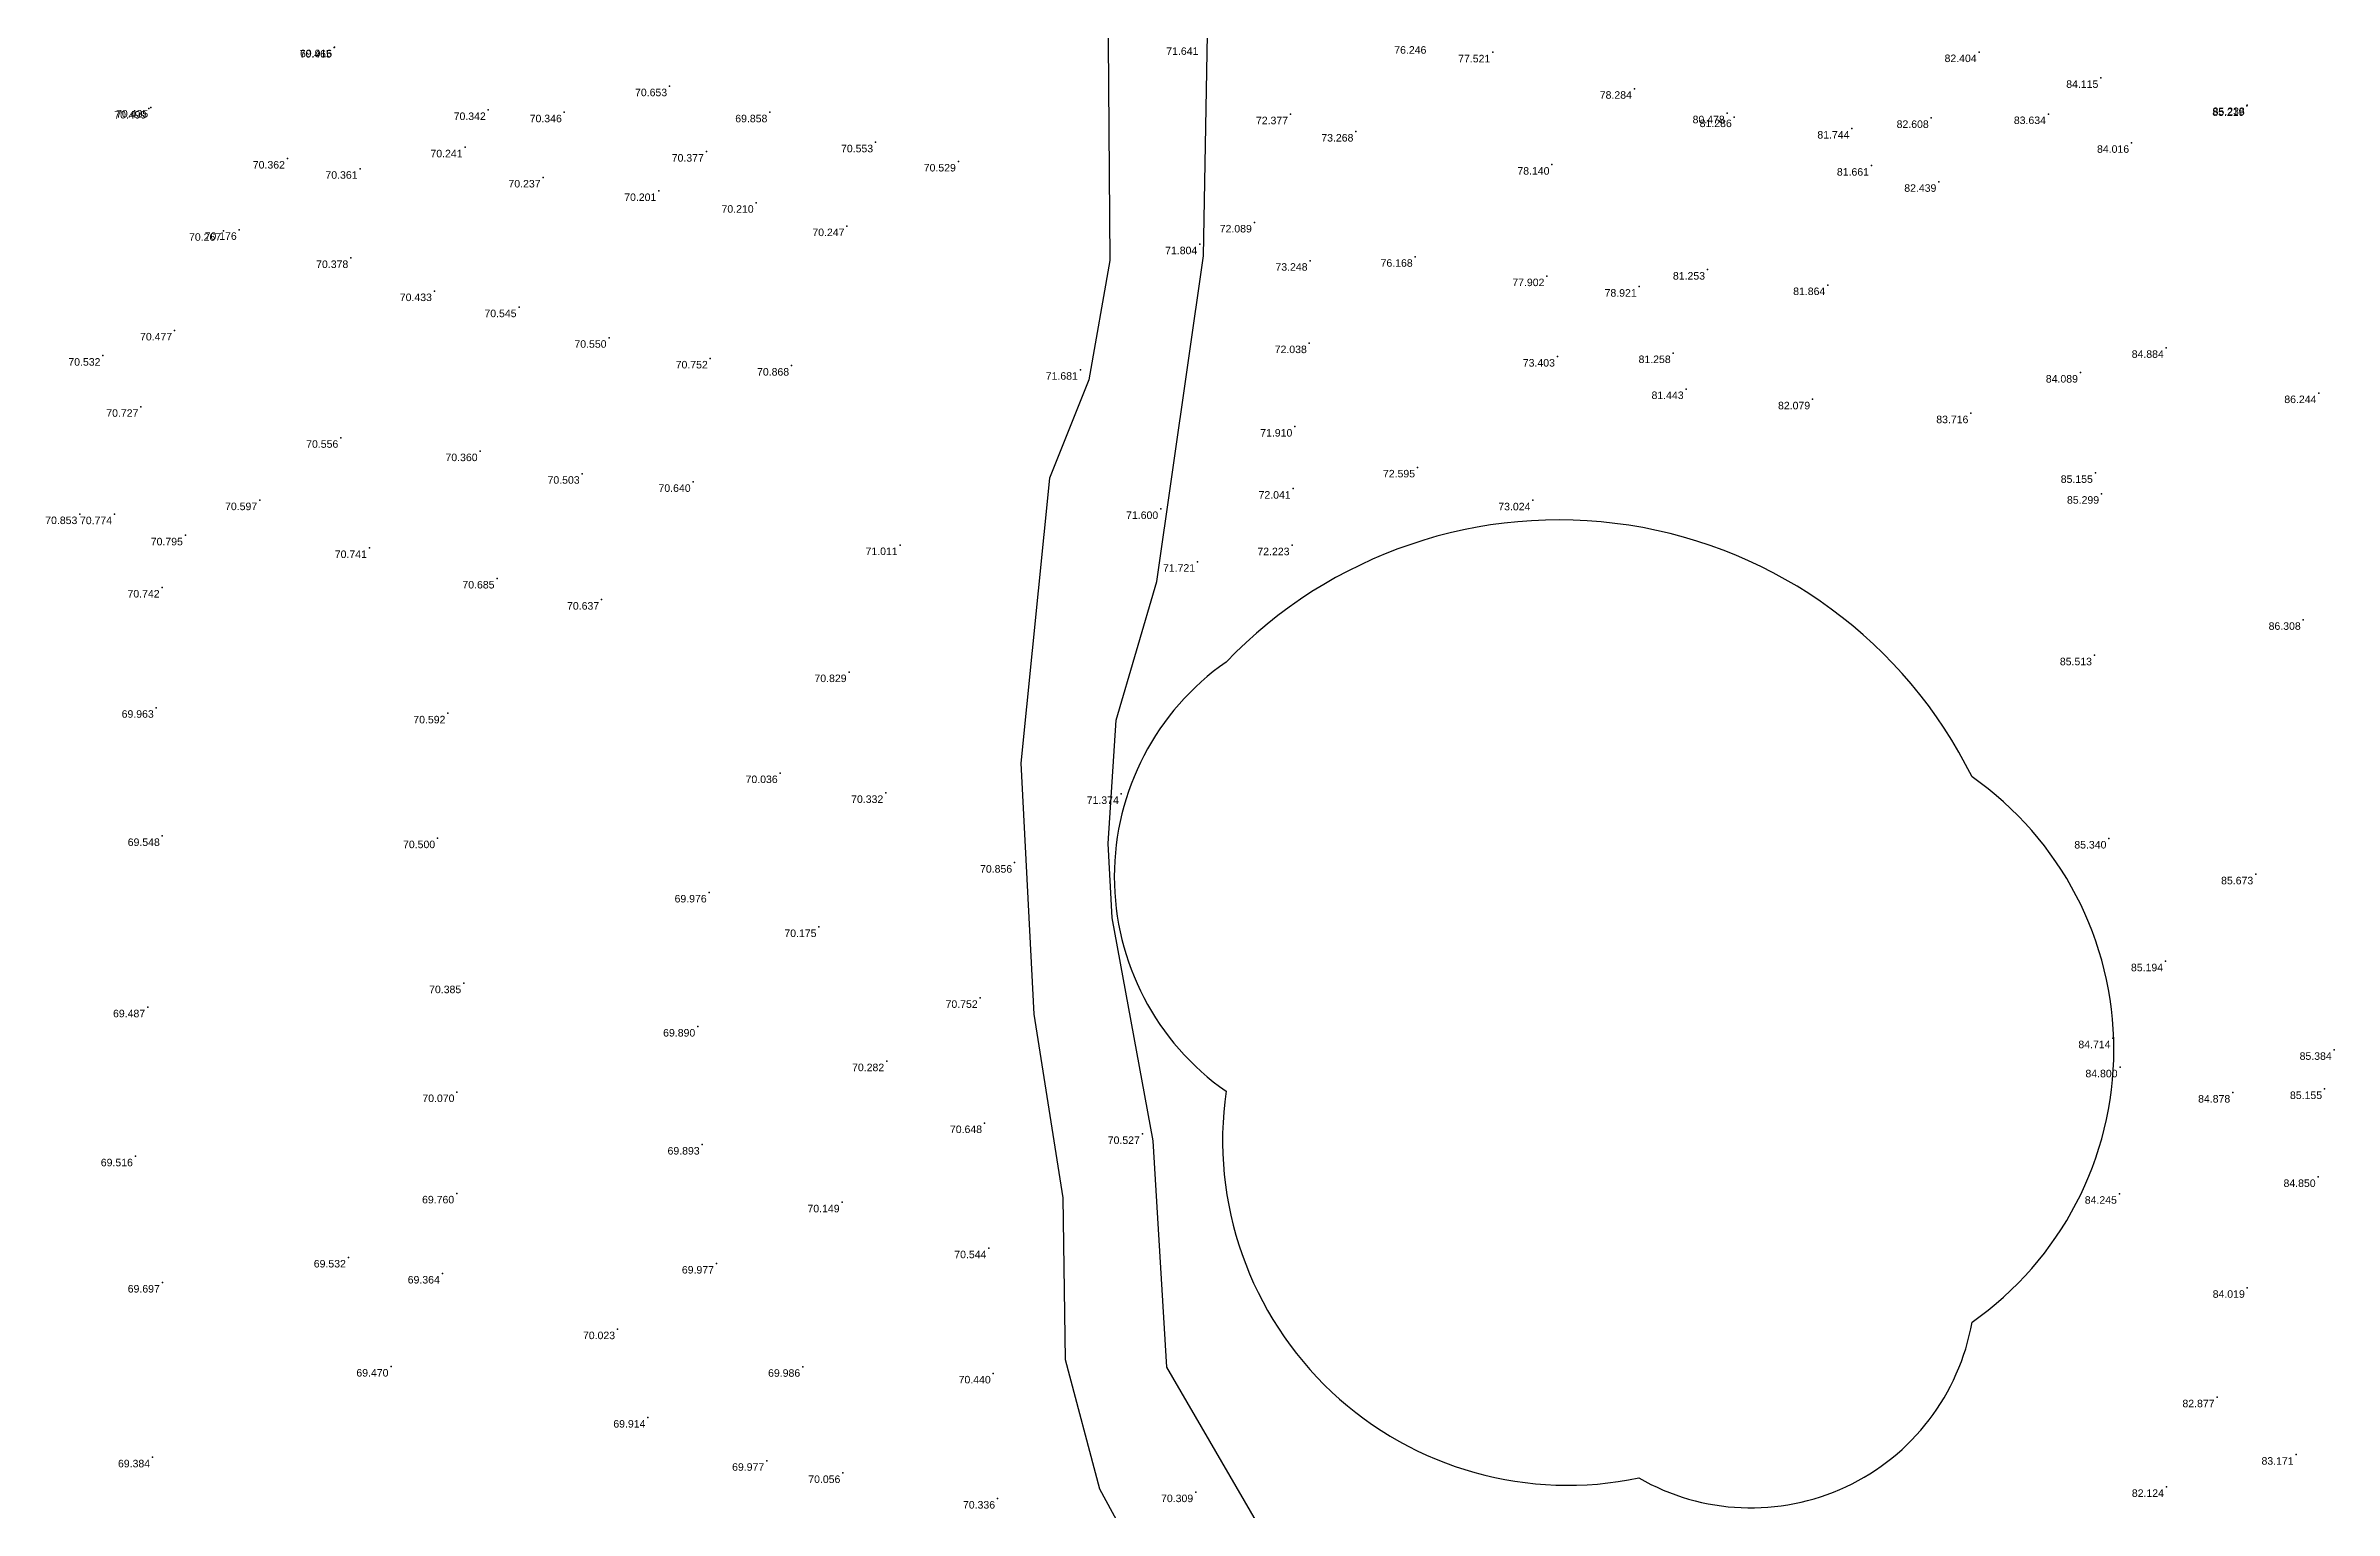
# Model space of a CAD drawing. Header units: millimetres. Extents: x 706139 to 707011, y 753722 to 954403.
# Drawn here: x 706293.5 to 706384.9, y 953823.4 to 953881.9 of the extents above; entities that cross this region are included whole.
import ezdxf
from ezdxf.enums import TextEntityAlignment as Align

# ---------------------------------------------------------------- set-up
doc = ezdxf.new("R2010")
doc.units = ezdxf.units.MM
doc.linetypes.add('SOLID_LINE', pattern=[0])
doc.layers.add('Height', color=7, linetype='Continuous')
doc.layers.add('RD', color=5, linetype='Continuous')
doc.styles.get("Standard").update_dxf_attribs({"font": 'arial.ttf'})

# ---------------------------------------------------------------- blocks, each defined once
blk = doc.blocks.new('FGHFGH')
at = {"layer": 'RD'}
for p, q in [((707584.69485, 953856.21385), (707584.81085, 953842.11881)), ((707588.54531, 953842.29698), (707588.73692, 953852.65925)), ((707584.81085, 953842.11881), (707583.96833, 953837.35079)), ((707586.68612, 953829.30364), (707588.54531, 953842.29698)), ((707583.96833, 953837.35079), (707582.40495, 953833.42728)), ((707582.40495, 953833.42728), (707581.2629, 953822.0485)), ((707585.05679, 953823.75905), (707586.68612, 953829.30364)), ((707584.73725, 953818.84132), (707585.05679, 953823.75905)), ((707581.2629, 953822.0485), (707581.78134, 953812.03093)), ((707584.89685, 953815.86929), (707584.73725, 953818.84132)), ((707586.53613, 953806.96643), (707584.89685, 953815.86929)), ((707581.78134, 953812.03093), (707582.93056, 953804.69386)), ((707587.08959, 953797.93714), (707586.53613, 953806.96643)), ((707582.93056, 953804.69386), (707583.02462, 953798.24826)), ((707583.02462, 953798.24826), (707584.39327, 953793.07724)), ((707590.99545, 953791.20673), (707587.08959, 953797.93714)), ((707584.39327, 953793.07724), (707586.48733, 953789.25762))]:
    blk.add_line(p, q, dxfattribs=at)

msp = doc.modelspace()

# ---------------------------------------------------------------- linework, layer by layer
msp.add_lwpolyline([(706340.6287, 953857.2995, 0.5205671), (706340.6287, 953840.1644, 0.5205671), (706357.1085, 953824.7325, 0.5205671), (706370.4086, 953830.9485, 0.5205671), (706370.4086, 953852.7163, 0.5205671)], format="xyb", close=True)
at = {"color": 0, "linetype": 'SOLID_LINE'}
for p in [(706305.028, 953881.8274, 70.4654), (706305.028, 953881.8274, 70.4654), (706305.028, 953881.8274, 70.4654), (706305.0428, 953881.8445, 69.916), (706305.0428, 953881.8445, 69.916), (706305.0428, 953881.8445, 69.916), (706351.2779, 953881.6379, 77.5209), (706351.2779, 953881.6379, 77.5209), (706351.2779, 953881.6379, 77.5209), (706370.6954, 953881.6486, 82.4045), (706370.6954, 953881.6486, 82.4045), (706370.6954, 953881.6486, 82.4045), (706318.4164, 953880.2861, 70.6535), (706318.4164, 953880.2861, 70.6535), (706318.4164, 953880.2861, 70.6535), (706356.9306, 953880.1849, 78.2839), (706356.9306, 953880.1849, 78.2839), (706356.9306, 953880.1849, 78.2839), (706375.552, 953880.619, 84.115), (706375.552, 953880.619, 84.115), (706297.6264, 953879.3964, 70.4988), (706297.6264, 953879.3964, 70.4988), (706297.6264, 953879.3964, 70.4988), (706297.6987, 953879.4363, 70.4346), (706297.6987, 953879.4363, 70.4346), (706297.6987, 953879.4363, 70.4346), (706311.1763, 953879.3378, 70.3423), (706311.1763, 953879.3378, 70.3423), (706311.1763, 953879.3378, 70.3423), (706314.2113, 953879.246, 70.3455), (706314.2113, 953879.246, 70.3455), (706314.2113, 953879.246, 70.3455), (706322.4176, 953879.2455, 69.8578), (706322.4176, 953879.2455, 69.8578), (706322.4176, 953879.2455, 69.8578), (706360.6366, 953879.2057, 80.4785), (706360.6366, 953879.2057, 80.4785), (706360.6366, 953879.2057, 80.4785), (706381.3835, 953879.5017, 85.2189), (706381.3979, 953879.5344, 85.2377), (706343.2047, 953879.1678, 72.3768), (706343.2047, 953879.1678, 72.3768), (706343.2047, 953879.1678, 72.3768), (706345.8135, 953878.4766, 73.2677), (706345.8135, 953878.4766, 73.2677), (706345.8135, 953878.4766, 73.2677), (706360.9186, 953879.0529, 81.2863), (706365.6171, 953878.5946, 81.7442), (706368.7813, 953879.0204, 82.608), (706373.4613, 953879.1748, 83.634), (706303.1579, 953877.3974, 70.3624), (706303.1579, 953877.3974, 70.3624), (706303.1579, 953877.3974, 70.3624), (706310.25, 953877.8469, 70.2414), (706310.25, 953877.8469, 70.2414), (706310.25, 953877.8469, 70.2414), (706319.8817, 953877.6752, 70.377), (706319.8817, 953877.6752, 70.377), (706319.8817, 953877.6752, 70.377), (706326.6397, 953878.048, 70.5533), (706326.6397, 953878.048, 70.5533), (706326.6397, 953878.048, 70.5533), (706376.7814, 953878.0268, 84.0156), (706306.0573, 953876.992, 70.3611), (706306.0573, 953876.992, 70.3611), (706306.0573, 953876.992, 70.3611), (706313.3634, 953876.6435, 70.2368), (706313.3634, 953876.6435, 70.2368), (706313.3634, 953876.6435, 70.2368), (706329.9428, 953877.2813, 70.5291), (706329.9428, 953877.2813, 70.5291), (706329.9428, 953877.2813, 70.5291), (706353.6413, 953877.1551, 78.1399), (706353.6413, 953877.1551, 78.1399), (706353.6413, 953877.1551, 78.1399), (706366.3955, 953877.1155, 81.6607), (706366.3955, 953877.1155, 81.6607), (706366.3955, 953877.1155, 81.6607), (706369.0866, 953876.4707, 82.439), (706369.0866, 953876.4707, 82.439), (706369.0866, 953876.4707, 82.439), (706317.9851, 953876.1039, 70.2005), (706317.9851, 953876.1039, 70.2005), (706317.9851, 953876.1039, 70.2005), (706321.8692, 953875.635, 70.21), (706321.8692, 953875.635, 70.21), (706321.8692, 953875.635, 70.21), (706325.4955, 953874.7015, 70.247), (706325.4955, 953874.7015, 70.247), (706325.4955, 953874.7015, 70.247), (706341.7583, 953874.8475, 72.0886), (706341.7583, 953874.8475, 72.0886), (706341.7583, 953874.8475, 72.0886), (706300.611, 953874.5152, 70.2669), (706300.611, 953874.5152, 70.2669), (706300.611, 953874.5152, 70.2669), (706301.2344, 953874.5528, 70.1757), (706301.2344, 953874.5528, 70.1757), (706301.2344, 953874.5528, 70.1757), (706339.5793, 953873.9792, 71.8037), (706339.5793, 953873.9792, 71.8037), (706339.5793, 953873.9792, 71.8037), (706305.6869, 953873.4292, 70.3783), (706305.6869, 953873.4292, 70.3783), (706305.6869, 953873.4292, 70.3783), (706343.9824, 953873.3205, 73.2479), (706343.9824, 953873.3205, 73.2479), (706343.9824, 953873.3205, 73.2479), (706348.1802, 953873.4777, 76.168), (706348.1802, 953873.4777, 76.168), (706348.1802, 953873.4777, 76.168), (706359.8507, 953872.9656, 81.2526), (706359.8507, 953872.9656, 81.2526), (706359.8507, 953872.9656, 81.2526), (706309.0261, 953872.1084, 70.4335), (706309.0261, 953872.1084, 70.4335), (706309.0261, 953872.1084, 70.4335), (706353.4386, 953872.7042, 77.9018), (706353.4386, 953872.7042, 77.9018), (706353.4386, 953872.7042, 77.9018), (706357.1229, 953872.2839, 78.9207), (706357.1229, 953872.2839, 78.9207), (706357.1229, 953872.2839, 78.9207), (706364.6506, 953872.3483, 81.8635), (706364.6506, 953872.3483, 81.8635), (706364.6506, 953872.3483, 81.8635), (706312.4045, 953871.465, 70.5447), (706312.4045, 953871.465, 70.5447), (706312.4045, 953871.465, 70.5447), (706298.6557, 953870.5364, 70.4772), (706298.6557, 953870.5364, 70.4772), (706298.6557, 953870.5364, 70.4772), (706315.9971, 953870.2462, 70.55), (706315.9971, 953870.2462, 70.55), (706315.9971, 953870.2462, 70.55), (706295.793, 953869.5297, 70.5324), (706295.793, 953869.5297, 70.5324), (706295.793, 953869.5297, 70.5324), (706320.04, 953869.4189, 70.7519), (706320.04, 953869.4189, 70.7519), (706320.04, 953869.4189, 70.7519), (706343.9534, 953870.031, 72.0377), (706343.9534, 953870.031, 72.0377), (706343.9534, 953870.031, 72.0377), (706353.8584, 953869.4934, 73.4026), (706353.8584, 953869.4934, 73.4026), (706353.8584, 953869.4934, 73.4026), (706358.4792, 953869.6341, 81.2582), (706378.1657, 953869.8425, 84.8839), (706323.287, 953869.1337, 70.8681), (706323.287, 953869.1337, 70.8681), (706323.287, 953869.1337, 70.8681), (706334.8125, 953868.9698, 71.681), (706334.8125, 953868.9698, 71.681), (706334.8125, 953868.9698, 71.681), (706374.7375, 953868.8549, 84.0893), (706297.3077, 953867.4893, 70.727), (706297.3077, 953867.4893, 70.727), (706297.3077, 953867.4893, 70.727), (706358.9962, 953868.198, 81.4428), (706358.9962, 953868.198, 81.4428), (706358.9962, 953868.198, 81.4428), (706364.0463, 953867.788, 82.0793), (706384.2585, 953868.0364, 86.2437), (706343.3753, 953866.6984, 71.9104), (706343.3753, 953866.6984, 71.9104), (706343.3753, 953866.6984, 71.9104), (706370.364, 953867.2336, 83.7157), (706305.2884, 953866.2522, 70.5557), (706305.2884, 953866.2522, 70.5557), (706305.2884, 953866.2522, 70.5557), (706310.8494, 953865.7192, 70.3604), (706310.8494, 953865.7192, 70.3604), (706310.8494, 953865.7192, 70.3604), (706314.9236, 953864.8175, 70.5027), (706314.9236, 953864.8175, 70.5027), (706314.9236, 953864.8175, 70.5027), (706348.2742, 953865.0696, 72.5951), (706348.2742, 953865.0696, 72.5951), (706348.2742, 953865.0696, 72.5951), (706375.3327, 953864.8515, 85.1549), (706375.3327, 953864.8515, 85.1549), (706375.3327, 953864.8515, 85.1549), (706302.0506, 953863.7623, 70.5965), (706302.0506, 953863.7623, 70.5965), (706302.0506, 953863.7623, 70.5965), (706319.3542, 953864.4925, 70.6399), (706319.3542, 953864.4925, 70.6399), (706319.3542, 953864.4925, 70.6399), (706343.3089, 953864.2213, 72.0406), (706343.3089, 953864.2213, 72.0406), (706343.3089, 953864.2213, 72.0406), (706352.8797, 953863.7559, 73.0238), (706352.8797, 953863.7559, 73.0238), (706352.8797, 953863.7559, 73.0238), (706375.5826, 953864.0197, 85.2986), (706294.8707, 953863.2067, 70.8534), (706294.8707, 953863.2067, 70.8534), (706294.8707, 953863.2067, 70.8534), (706296.2572, 953863.202, 70.7744), (706296.2572, 953863.202, 70.7744), (706296.2572, 953863.202, 70.7744), (706338.0205, 953863.4106, 71.6002), (706338.0205, 953863.4106, 71.6002), (706338.0205, 953863.4106, 71.6002), (706299.0843, 953862.3587, 70.7948), (706299.0843, 953862.3587, 70.7948), (706299.0843, 953862.3587, 70.7948), (706306.4299, 953861.8533, 70.7408), (706306.4299, 953861.8533, 70.7408), (706306.4299, 953861.8533, 70.7408), (706327.619, 953861.9711, 71.0106), (706327.619, 953861.9711, 71.0106), (706327.619, 953861.9711, 71.0106), (706343.2624, 953861.9625, 72.2234), (706343.2624, 953861.9625, 72.2234), (706343.2624, 953861.9625, 72.2234), (706339.4932, 953861.305, 71.7212), (706339.4932, 953861.305, 71.7212), (706339.4932, 953861.305, 71.7212), (706298.1553, 953860.2751, 70.7423), (706298.1553, 953860.2751, 70.7423), (706298.1553, 953860.2751, 70.7423), (706311.5248, 953860.6353, 70.6845), (706311.5248, 953860.6353, 70.6845), (706311.5248, 953860.6353, 70.6845), (706315.7021, 953859.7922, 70.6368), (706315.7021, 953859.7922, 70.6368), (706315.7021, 953859.7922, 70.6368), (706383.632, 953858.985, 86.308), (706383.632, 953858.985, 86.308), (706375.2977, 953857.5709, 85.5126), (706325.5792, 953856.8993, 70.8293), (706325.5792, 953856.8993, 70.8293), (706325.5792, 953856.8993, 70.8293), (706297.9212, 953855.4757, 69.9629), (706297.9212, 953855.4757, 69.9629), (706297.9212, 953855.4757, 69.9629), (706309.565, 953855.252, 70.592), (706322.8298, 953852.8685, 70.0356), (706322.8298, 953852.8685, 70.0356), (706322.8298, 953852.8685, 70.0356), (706327.0438, 953852.0759, 70.3318), (706327.0438, 953852.0759, 70.3318), (706327.0438, 953852.0759, 70.3318), (706336.4485, 953852.0362, 71.3737), (706336.4485, 953852.0362, 71.3737), (706336.4485, 953852.0362, 71.3737), (706298.1637, 953850.3575, 69.548), (706298.1637, 953850.3575, 69.548), (706298.1637, 953850.3575, 69.548), (706309.155, 953850.269, 70.5), (706375.875, 953850.2557, 85.3401), (706332.1903, 953849.2923, 70.8556), (706332.1903, 953849.2923, 70.8556), (706332.1903, 953849.2923, 70.8556), (706381.735, 953848.827, 85.673), (706381.735, 953848.827, 85.673), (706319.9949, 953848.1024, 69.9761), (706319.9949, 953848.1024, 69.9761), (706319.9949, 953848.1024, 69.9761), (706324.3781, 953846.7233, 70.1751), (706324.3781, 953846.7233, 70.1751), (706324.3781, 953846.7233, 70.1751), (706310.1958, 953844.4805, 70.3847), (706310.1958, 953844.4805, 70.3847), (706310.1958, 953844.4805, 70.3847), (706378.136, 953845.356, 85.194), (706378.136, 953845.356, 85.194), (706330.814, 953843.895, 70.752), (706297.5785, 953843.5196, 69.4869), (706297.5785, 953843.5196, 69.4869), (706297.5785, 953843.5196, 69.4869), (706319.5386, 953842.7491, 69.8903), (706319.5386, 953842.7491, 69.8903), (706319.5386, 953842.7491, 69.8903), (706376.0367, 953842.2851, 84.7142), (706384.8693, 953841.8195, 85.3837), (706327.0809, 953841.3673, 70.2819), (706327.0809, 953841.3673, 70.2819), (706327.0809, 953841.3673, 70.2819), (706376.3195, 953841.123, 84.8001), (706309.9263, 953840.1356, 70.0705), (706309.9263, 953840.1356, 70.0705), (706309.9263, 953840.1356, 70.0705), (706380.8172, 953840.1133, 84.8778), (706384.4847, 953840.2566, 85.1553), (706330.988, 953838.898, 70.648), (706337.2875, 953838.4627, 70.5268), (706337.2875, 953838.4627, 70.5268), (706337.2875, 953838.4627, 70.5268), (706297.0892, 953837.5713, 69.5161), (706297.0892, 953837.5713, 69.5161), (706297.0892, 953837.5713, 69.5161), (706319.7141, 953838.0387, 69.8928), (706319.7141, 953838.0387, 69.8928), (706319.7141, 953838.0387, 69.8928), (706384.2269, 953836.7458, 84.8504), (706309.9151, 953836.0908, 69.7603), (706309.9151, 953836.0908, 69.7603), (706309.9151, 953836.0908, 69.7603), (706325.301, 953835.7338, 70.1491), (706325.301, 953835.7338, 70.1491), (706325.301, 953835.7338, 70.1491), (706376.2931, 953836.076, 84.2446), (706305.592, 953833.5316, 69.5319), (706305.592, 953833.5316, 69.5319), (706305.592, 953833.5316, 69.5319), (706331.161, 953833.901, 70.544), (706309.342, 953832.8914, 69.3644), (706309.342, 953832.8914, 69.3644), (706309.342, 953832.8914, 69.3644), (706320.2863, 953833.2891, 69.9771), (706320.2863, 953833.2891, 69.9771), (706320.2863, 953833.2891, 69.9771), (706298.164, 953832.5309, 69.6973), (706298.164, 953832.5309, 69.6973), (706298.164, 953832.5309, 69.6973), (706381.3989, 953832.3224, 84.0189), (706316.3378, 953830.67, 70.0229), (706316.3378, 953830.67, 70.0229), (706316.3378, 953830.67, 70.0229), (706307.2927, 953829.1762, 69.4703), (706307.2927, 953829.1762, 69.4703), (706307.2927, 953829.1762, 69.4703), (706323.7284, 953829.1689, 69.9855), (706323.7284, 953829.1689, 69.9855), (706323.7284, 953829.1689, 69.9855), (706331.335, 953828.904, 70.44), (706317.5501, 953827.1401, 69.9141), (706317.5501, 953827.1401, 69.9141), (706317.5501, 953827.1401, 69.9141), (706380.1918, 953827.9521, 82.877), (706297.7751, 953825.5547, 69.3837), (706297.7751, 953825.5547, 69.3837), (706297.7751, 953825.5547, 69.3837), (706322.2915, 953825.4172, 69.9773), (706322.2915, 953825.4172, 69.9773), (706322.2915, 953825.4172, 69.9773), (706383.3475, 953825.6593, 83.1708), (706325.332, 953824.93, 70.056), (706331.508, 953823.907, 70.336), (706339.4164, 953824.1644, 70.3087), (706339.4164, 953824.1644, 70.3087), (706339.4164, 953824.1644, 70.3087), (706378.1717, 953824.3732, 82.1241)]:
    msp.add_point(p, dxfattribs=at)

# ---------------------------------------------------------------- block references
msp.add_blockref('FGHFGH', (-1248.8207, 31.2158))

# ---------------------------------------------------------------- texts
at = {"layer": 'Height', "color": 4, "linetype": 'SOLID_LINE'}
for s, p in [('70.465', (706304.928, 953881.7274, 70.4654)), ('70.465', (706304.928, 953881.7274, 70.4654)), ('70.465', (706304.928, 953881.7274, 70.4654)), ('69.916', (706304.9428, 953881.7445, 69.916)), ('69.916', (706304.9428, 953881.7445, 69.916)), ('69.916', (706304.9428, 953881.7445, 69.916)), ('71.641', (706339.5242, 953881.8357, 71.6408)), ('71.641', (706339.5242, 953881.8357, 71.6408)), ('71.641', (706339.5242, 953881.8357, 71.6408)), ('76.246', (706348.6269, 953881.8837, 76.2456)), ('76.246', (706348.6269, 953881.8837, 76.2456)), ('76.246', (706348.6269, 953881.8837, 76.2456)), ('77.521', (706351.1779, 953881.5379, 77.5209)), ('77.521', (706351.1779, 953881.5379, 77.5209)), ('77.521', (706351.1779, 953881.5379, 77.5209)), ('82.404', (706370.5954, 953881.5486, 82.4045)), ('82.404', (706370.5954, 953881.5486, 82.4045)), ('82.404', (706370.5954, 953881.5486, 82.4045)), ('70.653', (706318.3164, 953880.1861, 70.6535)), ('70.653', (706318.3164, 953880.1861, 70.6535)), ('70.653', (706318.3164, 953880.1861, 70.6535)), ('84.115', (706375.452, 953880.519, 84.115)), ('84.115', (706375.452, 953880.519, 84.115)), ('70.499', (706297.5264, 953879.2964, 70.4988)), ('70.499', (706297.5264, 953879.2964, 70.4988)), ('70.499', (706297.5264, 953879.2964, 70.4988)), ('70.435', (706297.5987, 953879.3363, 70.4346)), ('70.435', (706297.5987, 953879.3363, 70.4346)), ('70.435', (706297.5987, 953879.3363, 70.4346)), ('70.342', (706311.0763, 953879.2378, 70.3423)), ('70.342', (706311.0763, 953879.2378, 70.3423)), ('70.342', (706311.0763, 953879.2378, 70.3423)), ('78.284', (706356.8306, 953880.0849, 78.2839)), ('78.284', (706356.8306, 953880.0849, 78.2839)), ('78.284', (706356.8306, 953880.0849, 78.2839)), ('85.219', (706381.2835, 953879.4017, 85.2189)), ('85.238', (706381.2979, 953879.4344, 85.2377)), ('70.346', (706314.1113, 953879.146, 70.3455)), ('70.346', (706314.1113, 953879.146, 70.3455)), ('70.346', (706314.1113, 953879.146, 70.3455)), ('69.858', (706322.3176, 953879.1455, 69.8578)), ('69.858', (706322.3176, 953879.1455, 69.8578)), ('69.858', (706322.3176, 953879.1455, 69.8578)), ('72.377', (706343.1047, 953879.0678, 72.3768)), ('72.377', (706343.1047, 953879.0678, 72.3768)), ('72.377', (706343.1047, 953879.0678, 72.3768)), ('73.268', (706345.7135, 953878.3766, 73.2677)), ('73.268', (706345.7135, 953878.3766, 73.2677)), ('73.268', (706345.7135, 953878.3766, 73.2677)), ('80.478', (706360.5366, 953879.1057, 80.4785)), ('80.478', (706360.5366, 953879.1057, 80.4785)), ('80.478', (706360.5366, 953879.1057, 80.4785)), ('81.286', (706360.8186, 953878.9529, 81.2863)), ('81.744', (706365.5171, 953878.4946, 81.7442)), ('82.608', (706368.6813, 953878.9204, 82.608)), ('83.634', (706373.3613, 953879.0748, 83.634)), ('70.241', (706310.15, 953877.7469, 70.2414)), ('70.241', (706310.15, 953877.7469, 70.2414)), ('70.241', (706310.15, 953877.7469, 70.2414)), ('70.377', (706319.7817, 953877.5752, 70.377)), ('70.377', (706319.7817, 953877.5752, 70.377)), ('70.377', (706319.7817, 953877.5752, 70.377)), ('70.553', (706326.5397, 953877.948, 70.5533)), ('70.553', (706326.5397, 953877.948, 70.5533)), ('70.553', (706326.5397, 953877.948, 70.5533)), ('84.016', (706376.6814, 953877.9268, 84.0156)), ('70.362', (706303.0579, 953877.2974, 70.3624)), ('70.362', (706303.0579, 953877.2974, 70.3624)), ('70.362', (706303.0579, 953877.2974, 70.3624)), ('70.361', (706305.9573, 953876.892, 70.3611)), ('70.361', (706305.9573, 953876.892, 70.3611)), ('70.361', (706305.9573, 953876.892, 70.3611)), ('70.237', (706313.2634, 953876.5435, 70.2368)), ('70.237', (706313.2634, 953876.5435, 70.2368)), ('70.237', (706313.2634, 953876.5435, 70.2368)), ('70.529', (706329.8428, 953877.1813, 70.5291)), ('70.529', (706329.8428, 953877.1813, 70.5291)), ('70.529', (706329.8428, 953877.1813, 70.5291)), ('78.140', (706353.5413, 953877.0551, 78.1399)), ('78.140', (706353.5413, 953877.0551, 78.1399)), ('78.140', (706353.5413, 953877.0551, 78.1399)), ('81.661', (706366.2955, 953877.0155, 81.6607)), ('81.661', (706366.2955, 953877.0155, 81.6607)), ('81.661', (706366.2955, 953877.0155, 81.6607)), ('70.201', (706317.8851, 953876.0039, 70.2005)), ('70.201', (706317.8851, 953876.0039, 70.2005)), ('70.201', (706317.8851, 953876.0039, 70.2005)), ('70.210', (706321.7692, 953875.535, 70.21)), ('70.210', (706321.7692, 953875.535, 70.21)), ('70.210', (706321.7692, 953875.535, 70.21)), ('82.439', (706368.9866, 953876.3707, 82.439)), ('82.439', (706368.9866, 953876.3707, 82.439)), ('82.439', (706368.9866, 953876.3707, 82.439)), ('72.089', (706341.6583, 953874.7475, 72.0886)), ('72.089', (706341.6583, 953874.7475, 72.0886)), ('72.089', (706341.6583, 953874.7475, 72.0886)), ('70.267', (706300.511, 953874.4152, 70.2669)), ('70.267', (706300.511, 953874.4152, 70.2669)), ('70.267', (706300.511, 953874.4152, 70.2669)), ('70.176', (706301.1344, 953874.4528, 70.1757)), ('70.176', (706301.1344, 953874.4528, 70.1757)), ('70.176', (706301.1344, 953874.4528, 70.1757)), ('70.247', (706325.3955, 953874.6015, 70.247)), ('70.247', (706325.3955, 953874.6015, 70.247)), ('70.247', (706325.3955, 953874.6015, 70.247)), ('71.804', (706339.4793, 953873.8792, 71.8037)), ('71.804', (706339.4793, 953873.8792, 71.8037)), ('71.804', (706339.4793, 953873.8792, 71.8037)), ('70.378', (706305.5869, 953873.3292, 70.3783)), ('70.378', (706305.5869, 953873.3292, 70.3783)), ('70.378', (706305.5869, 953873.3292, 70.3783)), ('73.248', (706343.8824, 953873.2205, 73.2479)), ('73.248', (706343.8824, 953873.2205, 73.2479)), ('73.248', (706343.8824, 953873.2205, 73.2479)), ('76.168', (706348.0802, 953873.3777, 76.168)), ('76.168', (706348.0802, 953873.3777, 76.168)), ('76.168', (706348.0802, 953873.3777, 76.168)), ('81.253', (706359.7507, 953872.8656, 81.2526)), ('81.253', (706359.7507, 953872.8656, 81.2526)), ('81.253', (706359.7507, 953872.8656, 81.2526)), ('70.433', (706308.9261, 953872.0084, 70.4335)), ('70.433', (706308.9261, 953872.0084, 70.4335)), ('70.433', (706308.9261, 953872.0084, 70.4335)), ('77.902', (706353.3386, 953872.6042, 77.9018)), ('77.902', (706353.3386, 953872.6042, 77.9018)), ('77.902', (706353.3386, 953872.6042, 77.9018)), ('78.921', (706357.0229, 953872.1839, 78.9207)), ('78.921', (706357.0229, 953872.1839, 78.9207)), ('78.921', (706357.0229, 953872.1839, 78.9207)), ('81.864', (706364.5506, 953872.2483, 81.8635)), ('81.864', (706364.5506, 953872.2483, 81.8635)), ('81.864', (706364.5506, 953872.2483, 81.8635)), ('70.545', (706312.3045, 953871.365, 70.5447)), ('70.545', (706312.3045, 953871.365, 70.5447)), ('70.545', (706312.3045, 953871.365, 70.5447)), ('70.477', (706298.5557, 953870.4364, 70.4772)), ('70.477', (706298.5557, 953870.4364, 70.4772)), ('70.477', (706298.5557, 953870.4364, 70.4772)), ('70.550', (706315.8971, 953870.1462, 70.55)), ('70.550', (706315.8971, 953870.1462, 70.55)), ('70.550', (706315.8971, 953870.1462, 70.55)), ('70.532', (706295.693, 953869.4297, 70.5324)), ('70.532', (706295.693, 953869.4297, 70.5324)), ('70.532', (706295.693, 953869.4297, 70.5324)), ('70.752', (706319.94, 953869.3189, 70.7519)), ('70.752', (706319.94, 953869.3189, 70.7519)), ('70.752', (706319.94, 953869.3189, 70.7519)), ('72.038', (706343.8534, 953869.931, 72.0377)), ('72.038', (706343.8534, 953869.931, 72.0377)), ('72.038', (706343.8534, 953869.931, 72.0377)), ('73.403', (706353.7584, 953869.3934, 73.4026)), ('73.403', (706353.7584, 953869.3934, 73.4026)), ('73.403', (706353.7584, 953869.3934, 73.4026)), ('81.258', (706358.3792, 953869.5341, 81.2582)), ('84.884', (706378.0657, 953869.7425, 84.8839)), ('70.868', (706323.187, 953869.0337, 70.8681)), ('70.868', (706323.187, 953869.0337, 70.8681)), ('70.868', (706323.187, 953869.0337, 70.8681)), ('71.681', (706334.7125, 953868.8698, 71.681)), ('71.681', (706334.7125, 953868.8698, 71.681)), ('71.681', (706334.7125, 953868.8698, 71.681)), ('84.089', (706374.6375, 953868.7549, 84.0893)), ('70.727', (706297.2077, 953867.3893, 70.727)), ('70.727', (706297.2077, 953867.3893, 70.727)), ('70.727', (706297.2077, 953867.3893, 70.727)), ('81.443', (706358.8962, 953868.098, 81.4428)), ('81.443', (706358.8962, 953868.098, 81.4428)), ('81.443', (706358.8962, 953868.098, 81.4428)), ('82.079', (706363.9463, 953867.688, 82.0793)), ('86.244', (706384.1585, 953867.9364, 86.2437)), ('71.910', (706343.2753, 953866.5984, 71.9104)), ('71.910', (706343.2753, 953866.5984, 71.9104)), ('71.910', (706343.2753, 953866.5984, 71.9104)), ('83.716', (706370.264, 953867.1336, 83.7157)), ('70.556', (706305.1884, 953866.1522, 70.5557)), ('70.556', (706305.1884, 953866.1522, 70.5557)), ('70.556', (706305.1884, 953866.1522, 70.5557)), ('70.360', (706310.7494, 953865.6192, 70.3604)), ('70.360', (706310.7494, 953865.6192, 70.3604)), ('70.360', (706310.7494, 953865.6192, 70.3604)), ('70.503', (706314.8236, 953864.7175, 70.5027)), ('70.503', (706314.8236, 953864.7175, 70.5027)), ('70.503', (706314.8236, 953864.7175, 70.5027)), ('72.595', (706348.1742, 953864.9696, 72.5951)), ('72.595', (706348.1742, 953864.9696, 72.5951)), ('72.595', (706348.1742, 953864.9696, 72.5951)), ('85.155', (706375.2327, 953864.7515, 85.1549)), ('85.155', (706375.2327, 953864.7515, 85.1549)), ('85.155', (706375.2327, 953864.7515, 85.1549)), ('70.597', (706301.9506, 953863.6623, 70.5965)), ('70.597', (706301.9506, 953863.6623, 70.5965)), ('70.597', (706301.9506, 953863.6623, 70.5965)), ('70.640', (706319.2542, 953864.3925, 70.6399)), ('70.640', (706319.2542, 953864.3925, 70.6399)), ('70.640', (706319.2542, 953864.3925, 70.6399)), ('72.041', (706343.2089, 953864.1213, 72.0406)), ('72.041', (706343.2089, 953864.1213, 72.0406)), ('72.041', (706343.2089, 953864.1213, 72.0406)), ('73.024', (706352.7797, 953863.6559, 73.0238)), ('73.024', (706352.7797, 953863.6559, 73.0238)), ('73.024', (706352.7797, 953863.6559, 73.0238)), ('85.299', (706375.4826, 953863.9197, 85.2986)), ('70.853', (706294.7707, 953863.1067, 70.8534)), ('70.853', (706294.7707, 953863.1067, 70.8534)), ('70.853', (706294.7707, 953863.1067, 70.8534)), ('70.774', (706296.1572, 953863.102, 70.7744)), ('70.774', (706296.1572, 953863.102, 70.7744)), ('70.774', (706296.1572, 953863.102, 70.7744)), ('71.600', (706337.9205, 953863.3106, 71.6002)), ('71.600', (706337.9205, 953863.3106, 71.6002)), ('71.600', (706337.9205, 953863.3106, 71.6002)), ('70.795', (706298.9843, 953862.2587, 70.7948)), ('70.795', (706298.9843, 953862.2587, 70.7948)), ('70.795', (706298.9843, 953862.2587, 70.7948)), ('71.011', (706327.519, 953861.8711, 71.0106)), ('71.011', (706327.519, 953861.8711, 71.0106)), ('71.011', (706327.519, 953861.8711, 71.0106)), ('72.223', (706343.1624, 953861.8625, 72.2234)), ('72.223', (706343.1624, 953861.8625, 72.2234)), ('72.223', (706343.1624, 953861.8625, 72.2234)), ('70.741', (706306.3299, 953861.7533, 70.7408)), ('70.741', (706306.3299, 953861.7533, 70.7408)), ('70.741', (706306.3299, 953861.7533, 70.7408)), ('71.721', (706339.3932, 953861.205, 71.7212)), ('71.721', (706339.3932, 953861.205, 71.7212)), ('71.721', (706339.3932, 953861.205, 71.7212)), ('70.742', (706298.0553, 953860.1751, 70.7423)), ('70.742', (706298.0553, 953860.1751, 70.7423)), ('70.742', (706298.0553, 953860.1751, 70.7423)), ('70.685', (706311.4248, 953860.5353, 70.6845)), ('70.685', (706311.4248, 953860.5353, 70.6845)), ('70.685', (706311.4248, 953860.5353, 70.6845)), ('70.637', (706315.6021, 953859.6922, 70.6368)), ('70.637', (706315.6021, 953859.6922, 70.6368)), ('70.637', (706315.6021, 953859.6922, 70.6368)), ('86.308', (706383.532, 953858.885, 86.308)), ('86.308', (706383.532, 953858.885, 86.308)), ('85.513', (706375.1977, 953857.4709, 85.5126)), ('70.829', (706325.4792, 953856.7993, 70.8293)), ('70.829', (706325.4792, 953856.7993, 70.8293)), ('70.829', (706325.4792, 953856.7993, 70.8293)), ('69.963', (706297.8212, 953855.3757, 69.9629)), ('69.963', (706297.8212, 953855.3757, 69.9629)), ('69.963', (706297.8212, 953855.3757, 69.9629)), ('70.592', (706309.465, 953855.152, 70.592)), ('70.036', (706322.7298, 953852.7685, 70.0356)), ('70.036', (706322.7298, 953852.7685, 70.0356)), ('70.036', (706322.7298, 953852.7685, 70.0356)), ('70.332', (706326.9438, 953851.9759, 70.3318)), ('70.332', (706326.9438, 953851.9759, 70.3318)), ('70.332', (706326.9438, 953851.9759, 70.3318)), ('71.374', (706336.3485, 953851.9362, 71.3737)), ('71.374', (706336.3485, 953851.9362, 71.3737)), ('71.374', (706336.3485, 953851.9362, 71.3737)), ('69.548', (706298.0637, 953850.2575, 69.548)), ('69.548', (706298.0637, 953850.2575, 69.548)), ('69.548', (706298.0637, 953850.2575, 69.548)), ('70.500', (706309.055, 953850.169, 70.5)), ('85.340', (706375.775, 953850.1557, 85.3401)), ('70.856', (706332.0903, 953849.1923, 70.8556)), ('70.856', (706332.0903, 953849.1923, 70.8556)), ('70.856', (706332.0903, 953849.1923, 70.8556)), ('85.673', (706381.635, 953848.727, 85.673)), ('85.673', (706381.635, 953848.727, 85.673)), ('69.976', (706319.8949, 953848.0024, 69.9761)), ('69.976', (706319.8949, 953848.0024, 69.9761)), ('69.976', (706319.8949, 953848.0024, 69.9761)), ('70.175', (706324.2781, 953846.6233, 70.1751)), ('70.175', (706324.2781, 953846.6233, 70.1751)), ('70.175', (706324.2781, 953846.6233, 70.1751)), ('85.194', (706378.036, 953845.256, 85.194)), ('85.194', (706378.036, 953845.256, 85.194)), ('70.385', (706310.0958, 953844.3805, 70.3847)), ('70.385', (706310.0958, 953844.3805, 70.3847)), ('70.385', (706310.0958, 953844.3805, 70.3847)), ('70.752', (706330.714, 953843.795, 70.752)), ('69.487', (706297.4785, 953843.4196, 69.4869)), ('69.487', (706297.4785, 953843.4196, 69.4869)), ('69.487', (706297.4785, 953843.4196, 69.4869)), ('69.890', (706319.4386, 953842.6491, 69.8903)), ('69.890', (706319.4386, 953842.6491, 69.8903)), ('69.890', (706319.4386, 953842.6491, 69.8903)), ('84.714', (706375.9367, 953842.1851, 84.7142)), ('70.282', (706326.9809, 953841.2673, 70.2819)), ('70.282', (706326.9809, 953841.2673, 70.2819)), ('70.282', (706326.9809, 953841.2673, 70.2819)), ('84.800', (706376.2195, 953841.023, 84.8001)), ('85.384', (706384.7693, 953841.7195, 85.3837)), ('70.070', (706309.8263, 953840.0356, 70.0705)), ('70.070', (706309.8263, 953840.0356, 70.0705)), ('70.070', (706309.8263, 953840.0356, 70.0705)), ('84.878', (706380.7172, 953840.0133, 84.8778)), ('85.155', (706384.3847, 953840.1566, 85.1553)), ('70.648', (706330.888, 953838.798, 70.648)), ('70.527', (706337.1875, 953838.3627, 70.5268)), ('70.527', (706337.1875, 953838.3627, 70.5268)), ('70.527', (706337.1875, 953838.3627, 70.5268)), ('69.516', (706296.9892, 953837.4713, 69.5161)), ('69.516', (706296.9892, 953837.4713, 69.5161)), ('69.516', (706296.9892, 953837.4713, 69.5161)), ('69.893', (706319.6141, 953837.9387, 69.8928)), ('69.893', (706319.6141, 953837.9387, 69.8928)), ('69.893', (706319.6141, 953837.9387, 69.8928)), ('84.850', (706384.1269, 953836.6458, 84.8504)), ('69.760', (706309.8151, 953835.9908, 69.7603)), ('69.760', (706309.8151, 953835.9908, 69.7603)), ('69.760', (706309.8151, 953835.9908, 69.7603)), ('70.149', (706325.201, 953835.6338, 70.1491)), ('70.149', (706325.201, 953835.6338, 70.1491)), ('70.149', (706325.201, 953835.6338, 70.1491)), ('84.245', (706376.1931, 953835.976, 84.2446)), ('70.544', (706331.061, 953833.801, 70.544)), ('69.532', (706305.492, 953833.4316, 69.5319)), ('69.532', (706305.492, 953833.4316, 69.5319)), ('69.532', (706305.492, 953833.4316, 69.5319)), ('69.364', (706309.242, 953832.7914, 69.3644)), ('69.364', (706309.242, 953832.7914, 69.3644)), ('69.364', (706309.242, 953832.7914, 69.3644)), ('69.977', (706320.1863, 953833.1891, 69.9771)), ('69.977', (706320.1863, 953833.1891, 69.9771)), ('69.977', (706320.1863, 953833.1891, 69.9771)), ('69.697', (706298.064, 953832.4309, 69.6973)), ('69.697', (706298.064, 953832.4309, 69.6973)), ('69.697', (706298.064, 953832.4309, 69.6973)), ('84.019', (706381.2989, 953832.2224, 84.0189)), ('70.023', (706316.2378, 953830.57, 70.0229)), ('70.023', (706316.2378, 953830.57, 70.0229)), ('70.023', (706316.2378, 953830.57, 70.0229)), ('69.470', (706307.1927, 953829.0762, 69.4703)), ('69.470', (706307.1927, 953829.0762, 69.4703)), ('69.470', (706307.1927, 953829.0762, 69.4703)), ('69.986', (706323.6284, 953829.0689, 69.9855)), ('69.986', (706323.6284, 953829.0689, 69.9855)), ('69.986', (706323.6284, 953829.0689, 69.9855)), ('70.440', (706331.235, 953828.804, 70.44)), ('82.877', (706380.0918, 953827.8521, 82.877)), ('69.914', (706317.4501, 953827.0401, 69.9141)), ('69.914', (706317.4501, 953827.0401, 69.9141)), ('69.914', (706317.4501, 953827.0401, 69.9141)), ('69.384', (706297.6751, 953825.4547, 69.3837)), ('69.384', (706297.6751, 953825.4547, 69.3837)), ('69.384', (706297.6751, 953825.4547, 69.3837)), ('69.977', (706322.1915, 953825.3172, 69.9773)), ('69.977', (706322.1915, 953825.3172, 69.9773)), ('69.977', (706322.1915, 953825.3172, 69.9773)), ('83.171', (706383.2475, 953825.5593, 83.1708)), ('70.056', (706325.232, 953824.83, 70.056)), ('70.336', (706331.408, 953823.807, 70.336)), ('70.309', (706339.3164, 953824.0644, 70.3087)), ('70.309', (706339.3164, 953824.0644, 70.3087)), ('70.309', (706339.3164, 953824.0644, 70.3087)), ('82.124', (706378.0717, 953824.2732, 82.1241))]:
    msp.add_text(s, height=0.3, dxfattribs=at).set_placement(p, align=Align.TOP_RIGHT)

doc.saveas('drawing.dxf')
